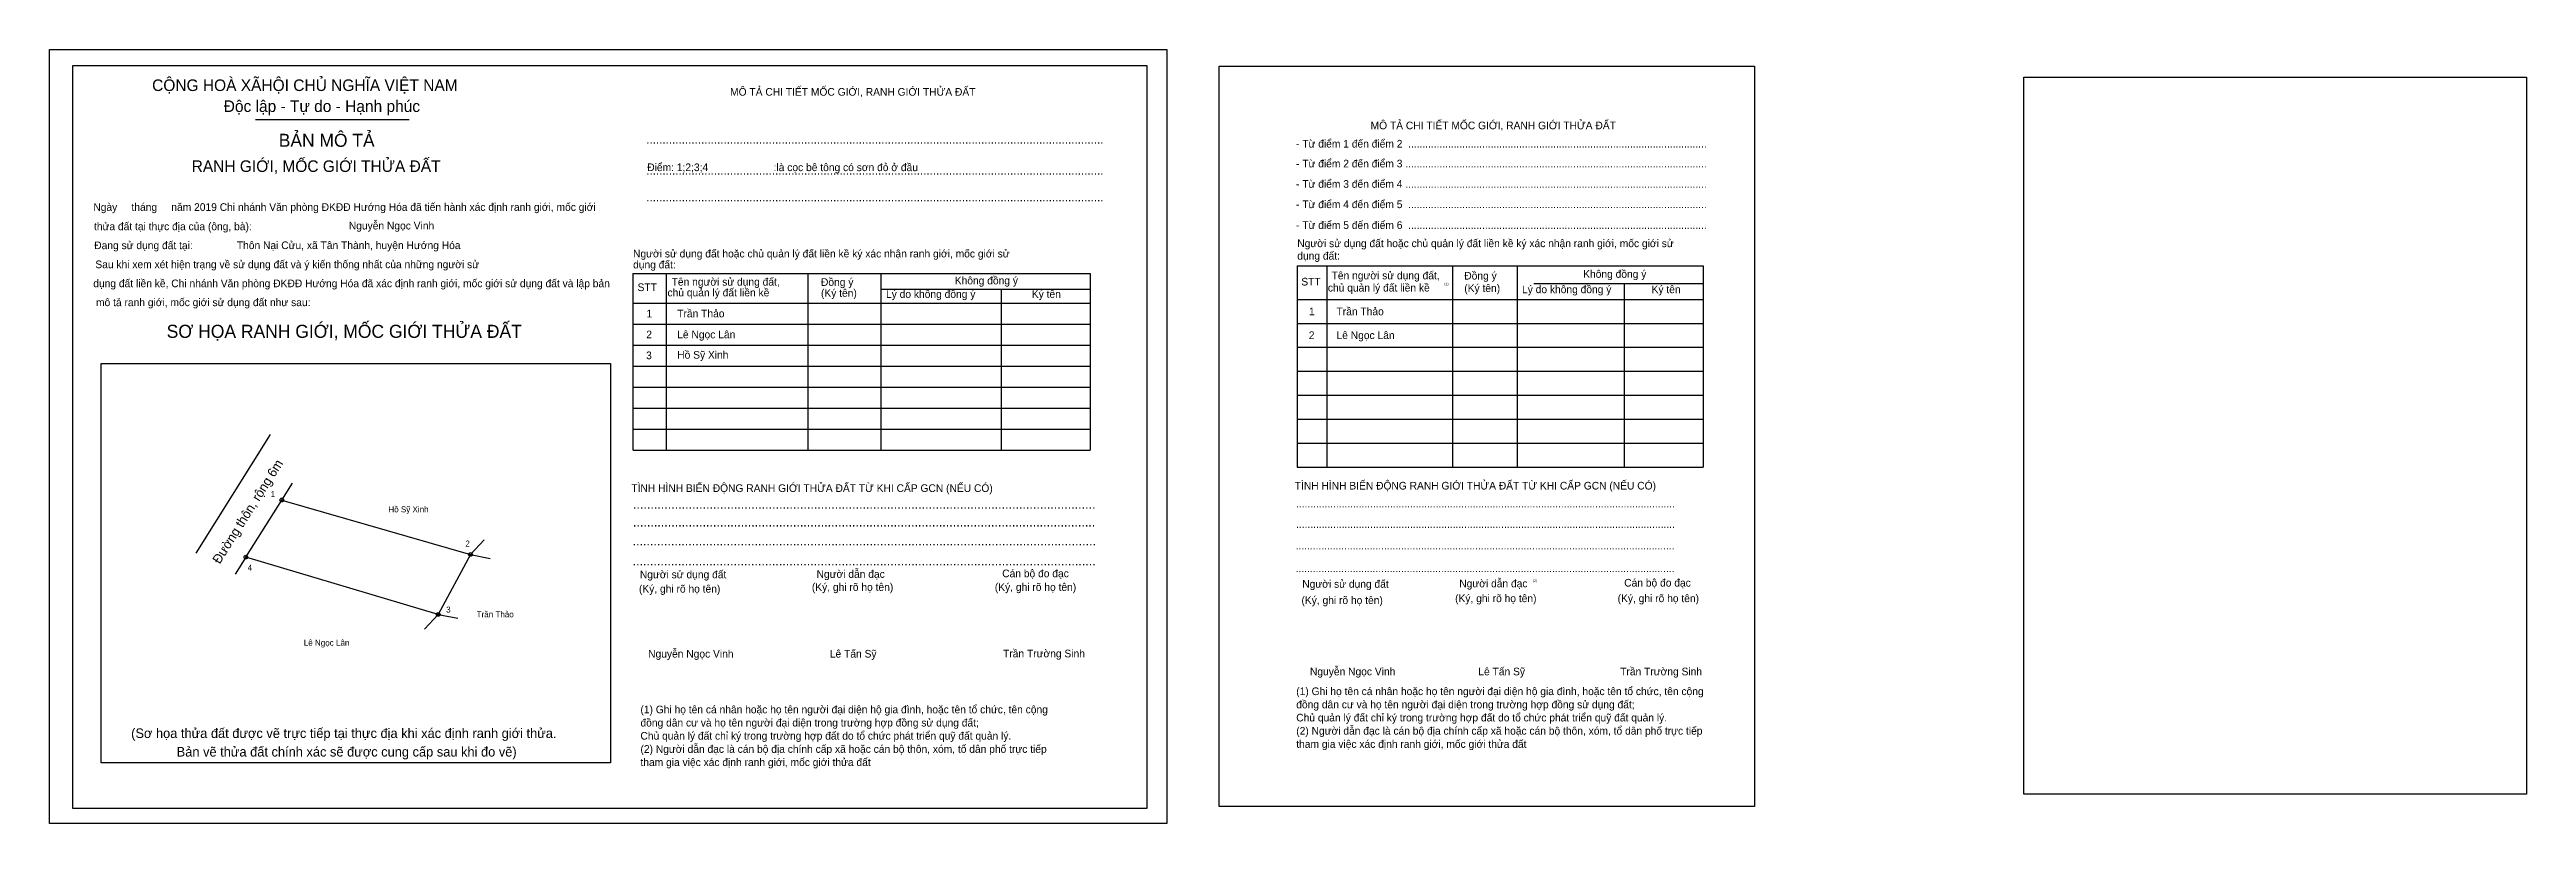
# Model space of a CAD drawing. Extents: x 129 to 540887, y 21 to 1835306.
# Drawn here: x 540555.1 to 540887.1, y 1835201.9 to 1835305.7 of the extents above.
import ezdxf

# ---------------------------------------------------------------- set-up
doc = ezdxf.new("R2010")
doc.units = 0
for name, color, linetype in [('bmtKhungInTrang1', 7, 'Continuous'), ('bmtKhungInTrang2', 7, 'Continuous'), ('bmtNoiDung', 7, 'Continuous'), ('bmtTemplate', 7, 'Continuous'), ('CanhThua', 7, 'Continuous'), ('Level 1', 7, 'Continuous'), ('Level 23', 7, 'Continuous'), ('MocDinhThua', 7, 'Continuous'), ('RauThua', 7, 'Continuous'), ('SoHieuDinhThua', 7, 'Continuous'), ('TenChuLanCan', 7, 'Continuous')]:
    doc.layers.add(name, color=color, linetype=linetype)

msp = doc.modelspace()

# ---------------------------------------------------------------- linework, layer by layer
at = {"layer": 'bmtKhungInTrang1'}
for points in [[(540555.07, 1835305.66), (540704.85, 1835305.66), (540704.85, 1835201.91), (540555.07, 1835201.91)], [(540558.17, 1835303.54), (540702.19, 1835303.54), (540702.19, 1835203.94), (540558.17, 1835203.94)]]:
    msp.add_lwpolyline(points, close=True, dxfattribs=at)
at = {"layer": 'bmtKhungInTrang2'}
msp.add_lwpolyline([(540711.89, 1835303.43), (540783.65, 1835303.43), (540783.65, 1835204.18), (540711.89, 1835204.18)], close=True, dxfattribs=at)
at = {"layer": 'bmtTemplate'}
for p, q in [((540582.7, 1835296.27), (540603.27, 1835296.27)), ((540637.73, 1835275.63), (540637.73, 1835251.94)), ((540656.73, 1835275.63), (540656.73, 1835251.94)), ((540666.5, 1835275.66), (540666.5, 1835251.94)), ((540694.56, 1835275.63), (540694.56, 1835251.94)), ((540726.29, 1835276.66), (540726.29, 1835249.68)), ((540743.17, 1835276.66), (540743.17, 1835249.68)), ((540751.85, 1835276.69), (540751.85, 1835249.68)), ((540776.78, 1835276.66), (540776.78, 1835249.68)), ((540633.3, 1835271.68), (540694.56, 1835271.68)), ((540666.5, 1835273.54), (540694.56, 1835273.54)), ((540722.35, 1835272.16), (540776.78, 1835272.16)), ((540754.06, 1835274.28), (540776.78, 1835274.28)), ((540633.3, 1835268.86), (540694.56, 1835268.86)), ((540722.35, 1835268.95), (540776.78, 1835268.95)), ((540633.3, 1835266.04), (540694.56, 1835266.04)), ((540722.35, 1835265.74), (540776.78, 1835265.74)), ((540633.3, 1835263.22), (540694.56, 1835263.22)), ((540722.35, 1835262.53), (540776.78, 1835262.53)), ((540633.3, 1835260.4), (540694.56, 1835260.4)), ((540722.35, 1835259.32), (540776.78, 1835259.32)), ((540633.3, 1835257.58), (540694.56, 1835257.58)), ((540633.3, 1835254.76), (540694.56, 1835254.76)), ((540722.35, 1835256.1), (540776.78, 1835256.1)), ((540633.3, 1835251.94), (540694.56, 1835251.94)), ((540722.35, 1835252.89), (540776.78, 1835252.89)), ((540722.35, 1835249.68), (540776.78, 1835249.68))]:
    msp.add_line(p, q, dxfattribs=at)
for points in [[(540558.17, 1835303.54), (540702.19, 1835303.54), (540702.19, 1835203.94), (540558.17, 1835203.94)], [(540819.77, 1835301.94), (540887.14, 1835301.94), (540887.14, 1835205.86), (540819.77, 1835205.86)], [(540561.98, 1835210.02), (540561.98, 1835263.58), (540630.26, 1835263.58), (540630.26, 1835210.02)]]:
    msp.add_lwpolyline(points, close=True, dxfattribs=at)
for points in [[(540633.26, 1835275.63), (540694.56, 1835275.63)], [(540633.26, 1835275.63), (540633.26, 1835251.94)], [(540722.32, 1835276.66), (540776.78, 1835276.66)], [(540722.32, 1835276.66), (540722.32, 1835249.68)], [(540682.64, 1835273.51), (540682.64, 1835251.94)], [(540766.19, 1835274.25), (540766.19, 1835249.68)]]:
    msp.add_lwpolyline(points, dxfattribs=at)
at = {"layer": 'CanhThua'}
for p, q in [((540581.39, 1835237.62), (540586.2, 1835245.27)), ((540586.2, 1835245.27), (540611.5, 1835237.98)), ((540611.5, 1835237.98), (540607.17, 1835229.94)), ((540607.17, 1835229.94), (540581.39, 1835237.62))]:
    msp.add_line(p, q, dxfattribs=at)
at = {"layer": 'Level 23'}
msp.add_line((540584.63, 1835254.06), (540574.69, 1835238.13), dxfattribs=at)
at = {"layer": 'MocDinhThua'}
for centre in [(540586.2, 1835245.27), (540611.5, 1835237.98), (540581.39, 1835237.62), (540607.17, 1835229.94)]:
    msp.add_circle(centre, 0.25, dxfattribs=at)
at = {"layer": 'RauThua'}
for p, q in [((540586.2, 1835245.27), (540587.63, 1835247.55)), ((540611.5, 1835237.98), (540613.34, 1835239.95)), ((540611.5, 1835237.98), (540614.13, 1835237.45)), ((540581.39, 1835237.62), (540579.96, 1835235.34)), ((540607.17, 1835229.94), (540605.34, 1835227.97)), ((540607.17, 1835229.94), (540609.81, 1835229.42))]:
    msp.add_line(p, q, dxfattribs=at)

# ---------------------------------------------------------------- texts
at = {"layer": 'bmtNoiDung'}
for s, height, p in [('Nguyễn Ngọc Vinh', 1.0267, (540595.19, 1835281.54)), ('Thôn Nại Cửu, xã Tân Thành, huyện Hướng Hóa', 1.0267, (540580.18, 1835278.91)), ('Trần Thảo ', 1.027, (540727.61, 1835270.04)), ('2', 1.03, (540635.07, 1835266.95)), ('1', 1.03, (540635.1, 1835269.76)), ('Trần Thảo ', 1.027, (540639.22, 1835269.76)), ('Lê Ngọc Lân ', 1.0267, (540639.22, 1835266.95)), ('2', 1.03, (540723.89, 1835266.85)), ('1', 1.03, (540723.92, 1835270.04)), ('Lê Ngọc Lân ', 1.0267, (540727.61, 1835266.85)), ('3', 1.03, (540635.04, 1835264.15)), ('Hồ Sỹ Xinh', 1.027, (540639.22, 1835264.22)), ('Nguyễn Ngọc Vinh', 1.0267, (540635.32, 1835224.15)), ('Lê Tấn Sỹ', 1.027, (540659.68, 1835224.15)), ('Trần Trường Sinh', 1.0267, (540682.9, 1835224.18)), ('Nguyễn Ngọc Vinh', 1.0267, (540724.05, 1835221.77)), ('Lê Tấn Sỹ', 1.027, (540746.62, 1835221.77)), ('Trần Trường Sinh', 1.0267, (540765.64, 1835221.77))]:
    msp.add_text(s, height=height, dxfattribs=at).set_placement(p)
at = {"layer": 'bmtTemplate'}
for s, height, p in [('CỘNG HOÀ XÃHỘI CHỦ NGHĨA VIỆT NAM', 1.553, (540568.82, 1835300.1)), ('Độc lập - Tự do - Hạnh phúc', 1.553, (540578.42, 1835297.29)), ('MÔ TẢ CHI TIẾT MỐC GIỚI, RANH GIỚI THỬA ĐẤT', 1.0267, (540646.31, 1835299.47)), ('BẢN MÔ TẢ', 1.747, (540585.8, 1835292.62)), ('MÔ TẢ CHI TIẾT MỐC GIỚI, RANH GIỚI THỬA ĐẤT', 1.0263, (540732.18, 1835294.97)), ('RANH GIỚI, MỐC GIỚI THỬA ĐẤT', 1.553, (540574.12, 1835289.25)), ('..............................................................................................................................................', 1.16179, (540635.07, 1835293.02)), ('- Từ điểm 1 đến điểm 2  .........................................................................................................', 1.02629, (540722.18, 1835292.52)), ('- Từ điểm 2 đến điểm 3 ..........................................................................................................', 1.02629, (540722.18, 1835289.86)), ('Điểm: 1;2;3;4                       :là cọc bê tông có sơn đỏ ở đầu', 1.0267, (540635.2, 1835289.36)), ('..............................................................................................................................................', 1.16179, (540635.07, 1835288.88)), ('- Từ điểm 3 đến điểm 4 ..........................................................................................................', 1.02629, (540722.18, 1835287.13)), ('Ngày     tháng     năm 2019 Chi nhánh Văn phòng ĐKĐĐ Hướng Hóa đã tiến hành xác định ranh giới, mốc giới ', 1.02668, (540560.94, 1835284.03)), ('..............................................................................................................................................', 1.16179, (540635.07, 1835285.3)), ('- Từ điểm 4 đến điểm 5  .........................................................................................................', 1.02629, (540722.18, 1835284.4)), ('thửa đất tại thực địa của (ông, bà):', 1.0267, (540561.03, 1835281.44)), ('- Từ điểm 5 đến điểm 6  .........................................................................................................', 1.02629, (540722.18, 1835281.61)), ('Đang sử dụng đất tại:', 1.0267, (540561.06, 1835278.9)), ('Người sử dụng đất hoặc chủ quản lý đất liền kề ký xác nhận ranh giới, mốc giới sử', 1.0267, (540633.3, 1835277.79)), ('dụng đất:', 1.026, (540722.35, 1835277.5)), ('Người sử dụng đất hoặc chủ quản lý đất liền kề ký xác nhận ranh giới, mốc giới sử', 1.0263, (540722.35, 1835279.17)), ('dụng đất liền kề, Chi nhánh Văn phòng ĐKĐĐ Hướng Hóa đã xác định ranh giới, mốc giới sử dụng đất và lập bản', 1.02668, (540560.93, 1835273.8)), ('Sau khi xem xét hiện trạng về sử dụng đất và ý kiến thống nhất của những người sử ', 1.0267, (540561.21, 1835276.35)), ('dụng đất:', 1.027, (540633.3, 1835276.32)), ('Tên người sử dụng đất,', 1.0267, (540638.47, 1835274.01)), ('Đồng ý', 1.027, (540658.49, 1835273.98)), ('Không đồng ý', 1.0267, (540676.43, 1835274.18)), ('STT', 1.026, (540722.89, 1835274.03)), ('Tên người sử dụng đất,', 1.0263, (540726.95, 1835274.86)), ('Đồng ý', 1.026, (540744.74, 1835274.83)), ('Không đồng ý', 1.0263, (540760.68, 1835275.06)), ('mô tả ranh giới, mốc giới sử dụng đất như sau:', 1.0267, (540561.3, 1835271.26)), ('STT', 1.027, (540633.9, 1835273.28)), ('chủ quản lý đất liền kề', 1.0267, (540637.91, 1835272.57)), ('(Ký tên)', 1.027, (540658.49, 1835272.51)), ('Lý do không đồng ý', 1.0267, (540667.21, 1835272.37)), ('Ký tên', 1.027, (540686.76, 1835272.37)), ('chủ quản lý đất liền kề', 1.0263, (540726.45, 1835273.22)), ('(1)', 0.342, (540742.06, 1835274.06)), ('(Ký tên)', 1.026, (540744.74, 1835273.16)), ('Lý do không đồng ý', 1.0263, (540752.48, 1835273)), ('Ký tên', 1.026, (540769.85, 1835273)), ('SƠ HỌA RANH GIỚI, MỐC GIỚI THỬA ĐẤT', 1.7525, (540570.77, 1835267.01)), ('TÌNH HÌNH BIẾN ĐỘNG RANH GIỚI THỬA ĐẤT TỪ KHI CẤP GCN (NẾU CÓ)', 1.0263, (540722.01, 1835246.68)), ('TÌNH HÌNH BIẾN ĐỘNG RANH GIỚI THỬA ĐẤT TỪ KHI CẤP GCN (NẾU CÓ)', 1.0267, (540633.07, 1835246.35)), ('.....................................................................................................................................', 1.25493, (540633.29, 1835244.11)), ('.....................................................................................................................................', 1.25428, (540633.29, 1835241.71)), ('.....................................................................................................................................', 1.02783, (540722.18, 1835244.27)), ('.....................................................................................................................................', 1.02783, (540722.18, 1835241.54)), ('.....................................................................................................................................', 1.25744, (540633.23, 1835239.18)), ('.....................................................................................................................................', 1.02783, (540722.13, 1835238.65)), ('.....................................................................................................................................', 1.25679, (540633.23, 1835236.5)), ('Người sử dụng đất', 1.0267, (540634.21, 1835234.78)), ('Người dẫn đạc', 1.0267, (540657.9, 1835234.84)), ('Cán bộ đo đạc', 1.0267, (540682.79, 1835234.92)), ('.....................................................................................................................................', 1.02783, (540722.13, 1835235.6)), ('Người sử dụng đất', 1.0263, (540723.02, 1835233.51)), ('Người dẫn đạc', 1.0263, (540744.07, 1835233.57)), ('(2)', 0.342, (540753.92, 1835234.28)), ('Cán bộ đo đạc', 1.0263, (540766.18, 1835233.67)), ('(Ký, ghi rõ họ tên)', 1.0267, (540634.09, 1835232.86)), ('(Ký, ghi rõ họ tên)', 1.0267, (540657.27, 1835233.09)), ('(Ký, ghi rõ họ tên)', 1.0267, (540681.8, 1835233.09)), ('(Ký, ghi rõ họ tên)', 1.0263, (540722.91, 1835231.33)), ('(Ký, ghi rõ họ tên)', 1.0263, (540743.51, 1835231.58)), ('(Ký, ghi rõ họ tên)', 1.0263, (540765.3, 1835231.58)), ('đồng dân cư và họ tên người đại diện trong trường hợp đồng sử dụng đất;', 1.0263, (540722.21, 1835217.35)), ('(1) Ghi họ tên cá nhân hoặc họ tên người đại diện hộ gia đình, hoặc tên tổ chức, tên cộng', 1.0263, (540722.21, 1835219.12)), ('(Sơ họa thửa đất được vẽ trực tiếp tại thực địa khi xác định ranh giới thửa.', 1.2858, (540566.01, 1835213.37)), ('đồng dân cư và họ tên người đại diện trong trường hợp đồng sử dụng đất;', 1.0263, (540634.29, 1835214.91)), ('(1) Ghi họ tên cá nhân hoặc họ tên người đại diện hộ gia đình, hoặc tên tổ chức, tên cộng', 1.0263, (540634.29, 1835216.68)), ('Chủ quản lý đất chỉ ký trong trường hợp đất do tổ chức phát triển quỹ đất quản lý.', 1.0263, (540722.21, 1835215.59)), ('(2) Người dẫn đạc là cán bộ địa chính cấp xã hoặc cán bộ thôn, xóm, tổ dân phố trực tiếp', 1.0263, (540722.21, 1835213.82)), ('Bản vẽ thửa đất chính xác sẽ được cung cấp sau khi đo vẽ)', 1.2858, (540572.11, 1835210.88)), ('Chủ quản lý đất chỉ ký trong trường hợp đất do tổ chức phát triển quỹ đất quản lý.', 1.0263, (540634.29, 1835213.15)), ('(2) Người dẫn đạc là cán bộ địa chính cấp xã hoặc cán bộ thôn, xóm, tổ dân phố trực tiếp', 1.0263, (540634.29, 1835211.38)), ('tham gia việc xác định ranh giới, mốc giới thửa đất', 1.0263, (540722.21, 1835212.05)), ('tham gia việc xác định ranh giới, mốc giới thửa đất', 1.0263, (540634.29, 1835209.61))]:
    msp.add_text(s, height=height, dxfattribs=at).set_placement(p)
at = {"layer": 'Level 1'}
msp.add_text('Đường thôn, rộng 6m', height=1.25, rotation=57.7766, dxfattribs=at).set_placement((540577.88, 1835236.61))
at = {"layer": 'SoHieuDinhThua'}
for s, p in [('1', (540584.72, 1835245.67)), ('2', (540610.82, 1835239.03)), ('4', (540581.63, 1835235.81)), ('3', (540608.24, 1835230.18))]:
    msp.add_text(s, height=0.807, dxfattribs=at).set_placement(p)
at = {"layer": 'TenChuLanCan'}
for s, height, p in [('Hồ Sỹ Xinh', 0.807, (540600.49, 1835243.62)), ('Trần Thảo', 0.807, (540612.33, 1835229.55)), ('Lê Ngọc Lân', 0.8071, (540589.15, 1835225.74))]:
    msp.add_text(s, height=height, dxfattribs=at).set_placement(p)

doc.saveas('drawing.dxf')
